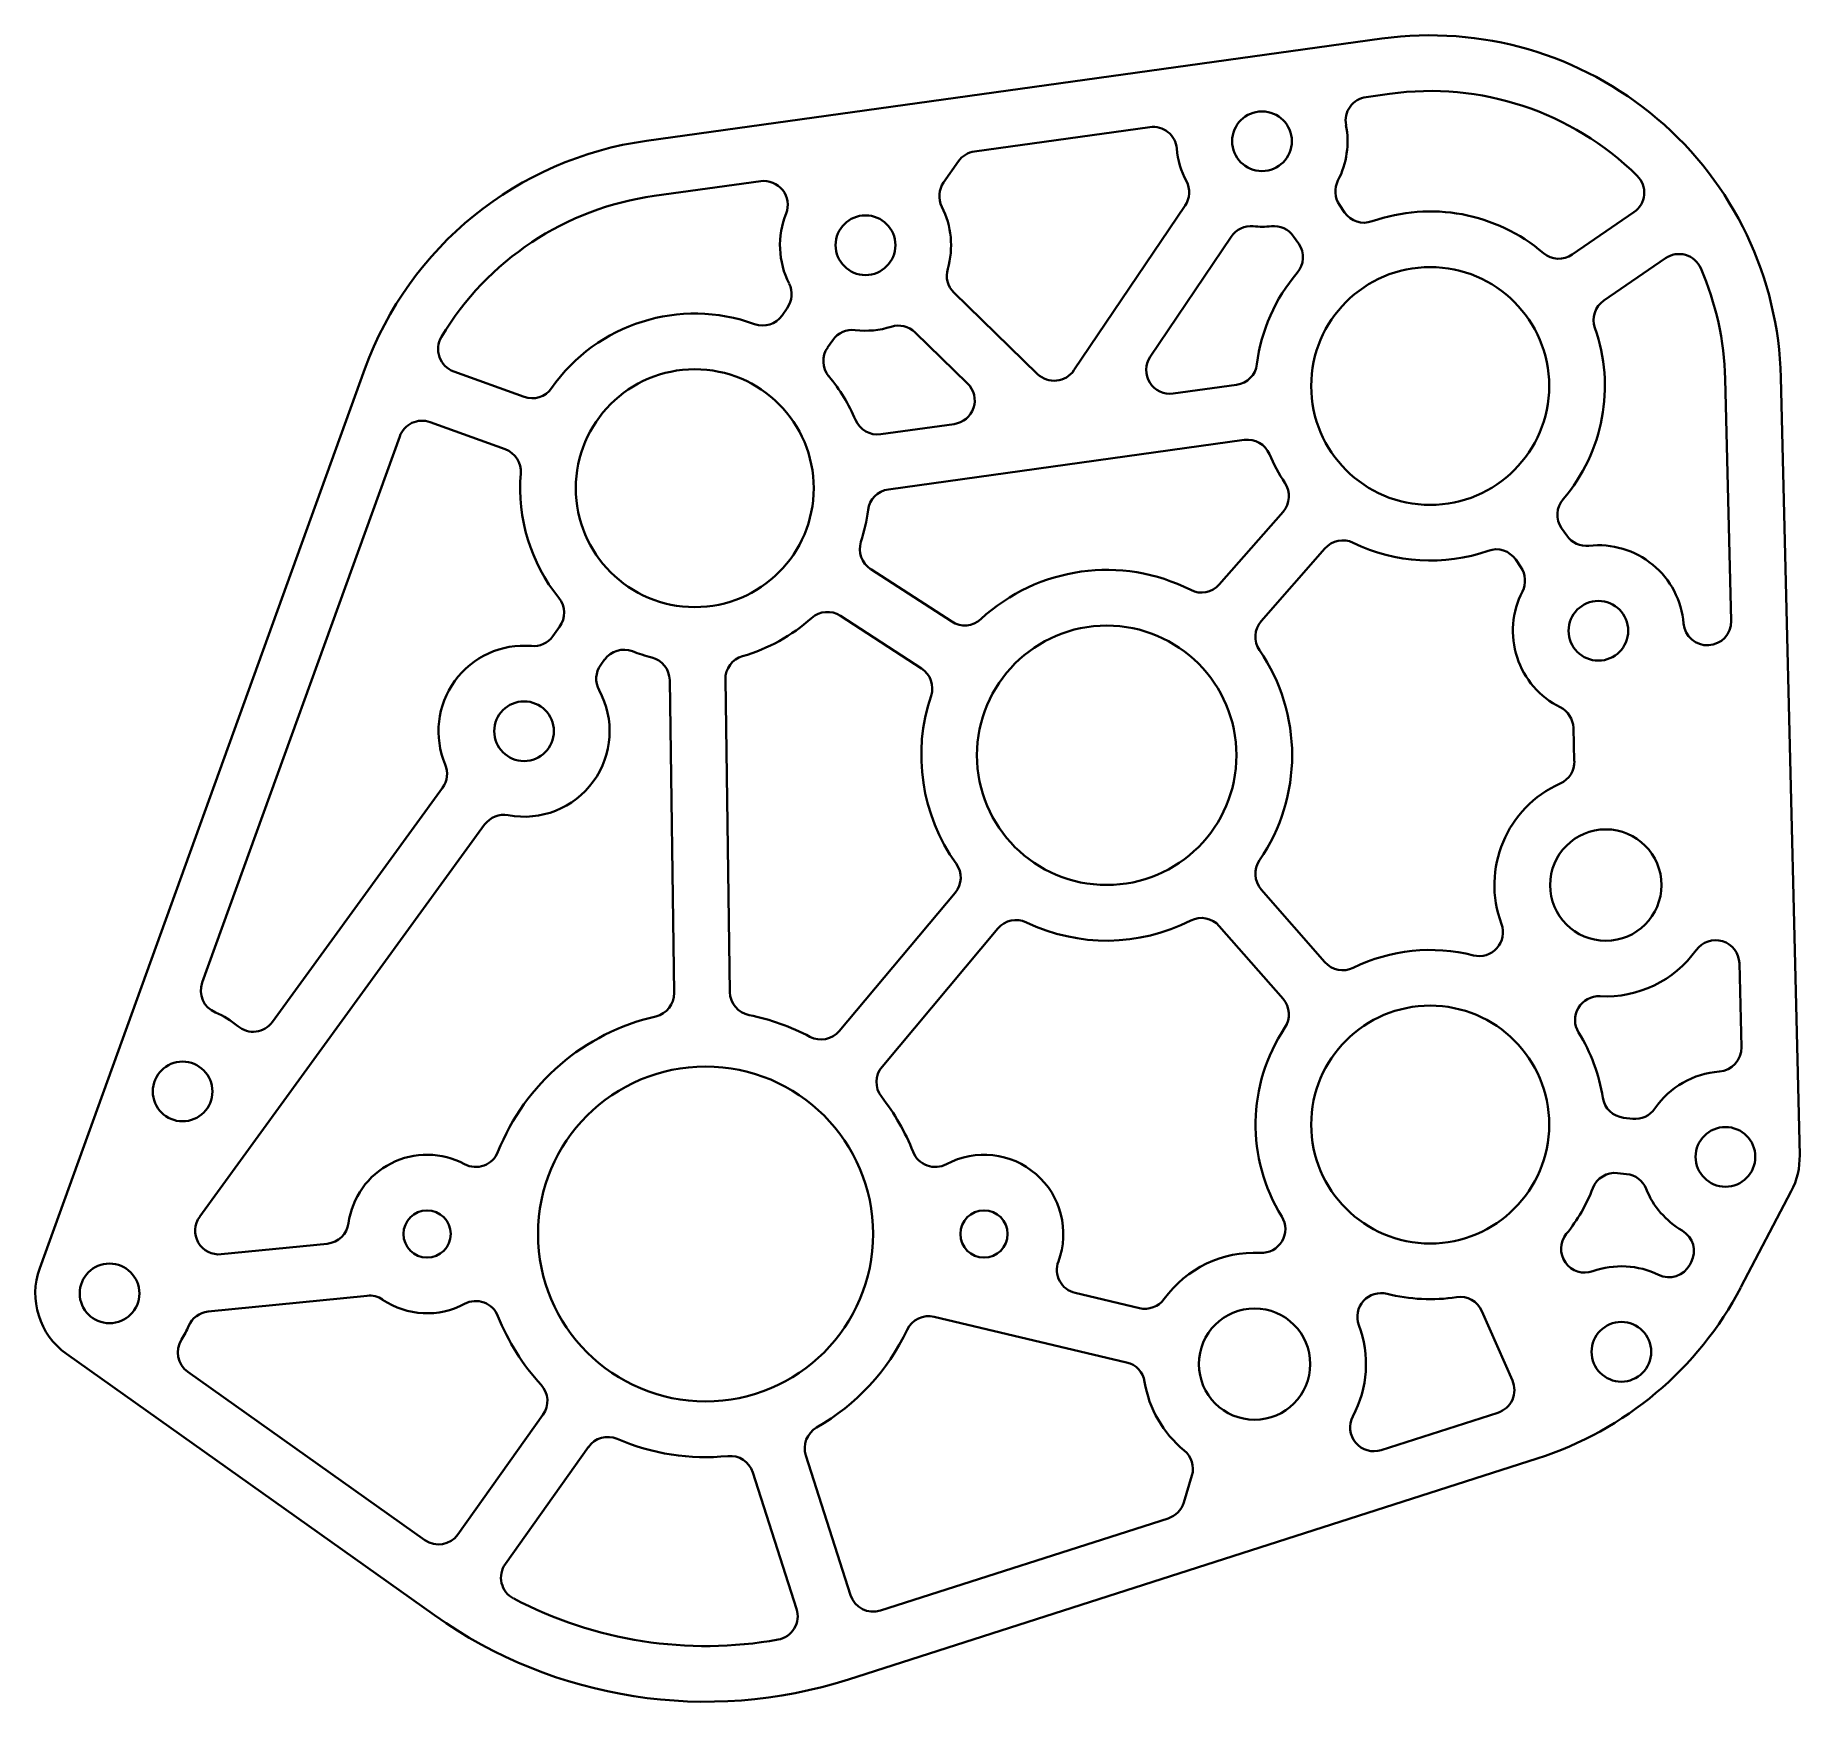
# Model space of a CAD drawing. Header units: inches. Extents: x -2.26 to 3.68, y -0.57 to 5.04.
import ezdxf

# ---------------------------------------------------------------- set-up
doc = ezdxf.new("R2010")
doc.units = ezdxf.units.IN
doc.header["$MEASUREMENT"] = 0
doc.layers.add('Visible', color=7, linetype='Continuous', lineweight=40)

msp = doc.modelspace()

# ---------------------------------------------------------------- linework, layer by layer
at = {"layer": 'Visible'}
for p, q in [((2.2771, 5.0253), (-0.1989, 4.6811)), ((2.3029, 4.8395), (2.2238, 4.8285)), ((1.4958, 4.7274), (0.9059, 4.6454)), ((0.8016, 4.5413), (0.8514, 4.6121)), ((0.1856, 4.5453), (-0.1731, 4.4954)), ((1.6143, 4.4632), (1.2403, 3.9084)), ((2.1517, 4.4402), (2.1344, 4.4654)), ((2.9182, 4.298), (3.1258, 4.4406)), ((1.7698, 4.3583), (1.4971, 3.9539)), ((1.9972, 4.334), (1.9798, 4.3593)), ((3.0244, 4.1435), (3.2319, 4.2861)), ((1.1181, 3.8958), (0.8362, 4.1704)), ((0.2577, 4.0931), (0.2753, 4.1181)), ((0.4111, 3.9853), (0.4287, 4.0103)), ((0.8821, 3.864), (0.7054, 4.0362)), ((-1.147, 3.9129), (-2.2417, 0.885)), ((-0.611, 3.8189), (-0.8478, 3.9045)), ((3.4526, 3.0642), (3.4329, 3.8795)), ((3.6837, 1.2658), (3.6203, 3.8841)), ((1.7879, 3.8596), (1.5744, 3.8299)), ((-1.0297, 3.6858), (-1.6945, 1.8469)), ((-0.6748, 3.6425), (-0.9273, 3.7338)), ((0.8372, 3.7274), (0.5896, 3.693)), ((1.8137, 3.6739), (0.6154, 3.5073)), ((1.7297, 3.1872), (1.9442, 3.432)), ((2.8995, 3.3517), (2.8822, 3.377)), ((1.8708, 3.0636), (2.0852, 3.3085)), ((2.745, 3.2456), (2.7276, 3.2708)), ((0.829, 3.062), (0.5559, 3.2391)), ((-0.4913, 3.0447), (-0.5146, 3.0127)), ((0.727, 2.9047), (0.4538, 3.0818)), ((-0.3397, 2.9345), (-0.3528, 2.9164)), ((-0.1207, 2.8651), (-0.1055, 1.8117)), ((0.0667, 2.8678), (0.082, 1.8144)), ((2.9217, 2.7043), (2.9249, 2.5926)), ((-0.8853, 2.5026), (-1.4584, 1.7139)), ((-0.7437, 2.3784), (-1.703, 1.0584)), ((0.4504, 1.6835), (0.8404, 2.1491)), ((2.0852, 1.9155), (1.8708, 2.1604)), ((0.5941, 1.5631), (0.9841, 2.0287)), ((1.9442, 1.792), (1.7297, 2.0368)), ((3.4873, 1.6287), (3.4805, 1.9116)), ((3.091, 1.3915), (3.1215, 1.3882)), ((3.0707, 1.2051), (3.1011, 1.2018)), ((3.4858, 0.8204), (3.6552, 1.1437)), ((-1.2734, 0.9673), (-1.6303, 0.9317)), ((-1.1398, 0.7922), (-1.6745, 0.7389)), ((1.4609, 0.7502), (1.2444, 0.8015)), ((1.4176, 0.5677), (0.7696, 0.7213)), ((2.6137, 0.7404), (2.7165, 0.5067)), ((-2.1514, 0.5962), (-0.912, -0.2841)), ((-1.7431, 0.5362), (-0.9451, -0.0306)), ((-0.8336, -0.0117), (-0.5473, 0.3913)), ((2.2746, 0.2723), (2.6677, 0.3983)), ((-0.674, -0.1108), (-0.3944, 0.2828)), ((0.3375, 0.2543), (0.4885, -0.2164)), ((0.4809, -0.4998), (2.8003, 0.2439)), ((0.159, 0.1971), (0.3064, -0.2626)), ((1.6374, 0.1864), (1.61, 0.0955)), ((0.5891, -0.2682), (1.5578, 0.0424))]:
    msp.add_line(p, q, dxfattribs=at)
for centre, radius in [((1.8734, 4.6797), 0.1005), ((0.5385, 4.3297), 0.1005), ((2.4397, 3.8555), 0.4005), ((-0.0363, 3.5114), 0.4005), ((3.0059, 3.0313), 0.1005), ((1.3506, 2.612), 0.4368), ((-0.6111, 2.6931), 0.1005), ((3.0309, 2.175), 0.1875), ((2.4397, 1.3685), 0.4005), ((-1.7607, 1.48), 0.1005), ((0, 1), 0.564), ((3.4337, 1.2597), 0.1005), ((-0.9375, 1), 0.0795), ((0.9375, 1), 0.0795), ((-2.0066, 0.8), 0.1005), ((1.8484, 0.562), 0.1875), ((3.0833, 0.6032), 0.1005)]:
    msp.add_circle(centre, radius, dxfattribs=at)
for centre, radius, start, end in [((2.4397, 3.8555), 1.181, 1.38577, 97.91223), ((2.2348, 4.7493), 0.08, 97.91223, 190.89887), ((2.4397, 3.8555), 0.9935, 45.45484, 97.91223), ((1.5068, 4.6481), 0.08, 4.92559, 97.91223), ((1.8734, 4.6797), 0.288, 332.66397, 10.89887), ((-0.0363, 3.5114), 1.181, 97.91223, 160.12278), ((0.9169, 4.5661), 0.08, 97.91223, 144.91525), ((1.8734, 4.6797), 0.288, 184.92559, 207.83678), ((0.1967, 4.466), 0.08, 338.25137, 97.91223), ((0.8671, 4.4953), 0.08, 144.91525, 206.74151), ((1.548, 4.5079), 0.08, 326.01051, 27.83678), ((2.2003, 4.5107), 0.08, 152.66397, 214.49023), ((3.0805, 4.5065), 0.08, 304.49023, 45.45484), ((-0.0363, 3.5114), 0.9935, 97.91223, 149.15818), ((0.5385, 4.3297), 0.288, 343.91595, 26.74151), ((0.5385, 4.3297), 0.288, 158.25137, 206.74151), ((2.2176, 4.4855), 0.08, 214.49023, 289.41395), ((2.4397, 3.8555), 0.588, 49.56651, 109.41395), ((1.8361, 4.3136), 0.08, 84.18425, 146.01051), ((1.8734, 4.6797), 0.288, 264.18425, 276.3165), ((1.9139, 4.314), 0.08, 34.49023, 96.3165), ((1.9312, 4.2887), 0.08, 319.56651, 34.49023), ((2.8729, 4.364), 0.08, 229.56651, 304.49023), ((3.2772, 4.2201), 0.08, 23.52563, 124.49023), ((0.8921, 4.2277), 0.08, 163.91595, 225.74221), ((2.4397, 3.8555), 0.588, 139.56651, 172.83595), ((2.4397, 3.8555), 0.9935, 1.38577, 23.52563), ((0.2098, 4.1641), 0.08, 324.91525, 26.74151), ((-0.0363, 3.5114), 0.588, 69.99153, 145.0465), ((3.0697, 4.0775), 0.08, 124.49023, 199.41395), ((0.1922, 4.1391), 0.08, 249.99153, 324.91525), ((0.4942, 3.9644), 0.08, 83.08898, 144.91525), ((0.5385, 4.3297), 0.288, 263.08898, 287.56848), ((0.6495, 3.9789), 0.08, 45.74221, 107.56848), ((2.4397, 3.8555), 0.588, 319.56651, 19.41395), ((-0.8206, 3.9797), 0.08, 149.15818, 250.12278), ((0.4766, 3.9393), 0.08, 144.91525, 219.83897), ((1.5634, 3.9091), 0.08, 146.01051, 277.91223), ((1.7769, 3.9388), 0.08, 277.91223, 352.83595), ((-0.0363, 3.5114), 0.588, 22.98851, 39.83897), ((0.8262, 3.8067), 0.08, 277.91223, 45.74221), ((1.1739, 3.9531), 0.08, 225.74221, 326.01051), ((-0.5838, 3.8941), 0.08, 250.12278, 325.0465), ((-0.9545, 3.6586), 0.08, 70.12278, 160.12278), ((0.5786, 3.7723), 0.08, 202.98851, 277.91223), ((-0.702, 3.5673), 0.08, 355.19906, 70.12278), ((1.8247, 3.5946), 0.08, 22.98851, 97.91223), ((2.4397, 3.8555), 0.588, 202.98851, 213.711), ((-0.0363, 3.5114), 0.588, 175.19906, 218.91915), ((0.6265, 3.4281), 0.08, 97.91223, 172.83595), ((1.884, 3.4848), 0.08, 318.78728, 33.711), ((2.9481, 3.4223), 0.08, 139.56651, 214.49023), ((-0.0363, 3.5114), 0.588, 342.11347, 352.83595), ((0.5994, 3.3062), 0.08, 162.11347, 237.03719), ((2.1454, 3.2558), 0.08, 63.86356, 138.78728), ((2.4397, 3.8555), 0.588, 243.86356, 289.41395), ((2.9654, 3.397), 0.08, 214.49023, 276.3165), ((2.6617, 3.2255), 0.08, 34.49023, 109.41395), ((3.0059, 3.0313), 0.288, 4.83659, 96.3165), ((1.3506, 2.612), 0.6243, 63.07056, 132.7539), ((2.679, 3.2003), 0.08, 332.66397, 34.49023), ((1.6695, 3.2399), 0.08, 243.07056, 318.78728), ((3.0059, 3.0313), 0.288, 152.66397, 243.49649), ((-0.5561, 3.0917), 0.08, 323.99543, 38.91915), ((0.4103, 3.0147), 0.08, 57.03719, 131.96091), ((-0.0363, 3.5114), 0.588, 285.905, 311.96091), ((0.8725, 3.1291), 0.08, 237.03719, 312.7539), ((1.9309, 3.0109), 0.08, 138.78728, 214.50399), ((3.3726, 3.0623), 0.08, 184.83659, 1.38577), ((-0.6111, 2.6931), 0.288, 85.04433, 202.94653), ((-0.5793, 3.0597), 0.08, 265.04433, 323.99543), ((-0.2881, 2.8694), 0.08, 143.99543, 208.62151), ((-0.2749, 2.8875), 0.08, 69.07171, 143.99543), ((-0.0363, 3.5114), 0.588, 249.07171, 255.75244), ((-0.2007, 2.8639), 0.08, 0.82872, 75.75244), ((0.1467, 2.869), 0.08, 105.905, 180.82872), ((1.3506, 2.612), 0.6243, 325.49601, 34.50399), ((0.6834, 2.8376), 0.08, 341.32047, 57.03719), ((-0.6111, 2.6931), 0.288, 259.36935, 28.62151), ((1.3506, 2.612), 0.6243, 161.32047, 215.75948), ((2.8417, 2.702), 0.08, 1.67023, 63.49649), ((-0.95, 2.5496), 0.08, 323.99543, 22.94653), ((2.845, 2.5903), 0.08, 294.11967, 1.67023), ((3.0309, 2.175), 0.375, 114.11967, 200.48018), ((-0.679, 2.3314), 0.08, 79.36935, 143.99543), ((1.9309, 2.2131), 0.08, 145.49601, 221.21272), ((0.7791, 2.2004), 0.08, 320.04277, 35.75948), ((1.0455, 1.9773), 0.08, 64.32605, 140.04277), ((1.3506, 2.612), 0.6243, 244.32605, 296.92944), ((1.6695, 1.9841), 0.08, 41.21272, 116.92944), ((2.6047, 2.0158), 0.08, 255.70019, 20.48018), ((3.4005, 1.9096), 0.08, 1.38577, 144.32317), ((2.1454, 1.9682), 0.08, 221.21272, 296.13644), ((2.4397, 1.3685), 0.588, 75.70019, 116.13644), ((3.0309, 2.175), 0.375, 267.03055, 324.32317), ((-1.6193, 1.8197), 0.08, 160.12278, 247.39709), ((-0.1855, 1.8105), 0.08, 282.89011, 0.82872), ((0.162, 1.8156), 0.08, 180.82872, 258.76732), ((1.884, 1.7392), 0.08, 326.289, 41.21272), ((3.0073, 1.7206), 0.08, 87.03055, 211.81054), ((-1.7607, 1.48), 0.288, 49.77198, 67.39709), ((0, 1), 0.7515, 102.89011, 158.43095), ((0, 1), 0.7515, 62.10416, 78.76732), ((-1.5231, 1.761), 0.08, 229.77198, 323.99543), ((0.389, 1.7349), 0.08, 242.10416, 320.04277), ((2.4397, 1.3685), 0.588, 146.289, 211.81054), ((2.4397, 1.3685), 0.588, 8.83165, 31.81054), ((3.4074, 1.6268), 0.08, 274.11146, 1.38577), ((0.6554, 1.5117), 0.08, 140.04277, 217.98137), ((3.4337, 1.2597), 0.288, 94.11146, 145.58163), ((0, 1), 0.7515, 21.56905, 37.98137), ((3.0997, 1.4711), 0.08, 188.83165, 263.75537), ((3.1302, 1.4677), 0.08, 263.75537, 325.58163), ((-0.9375, 1), 0.267, 61.75306, 172.23212), ((-0.7733, 1.3057), 0.08, 241.75306, 338.43095), ((0.7733, 1.3057), 0.08, 201.56905, 298.24694), ((0.9375, 1), 0.267, 339.64877, 118.24694), ((3.4337, 1.2597), 0.25, 332.34661, 1.38577), ((3.062, 1.1256), 0.08, 83.75537, 158.67909), ((3.0924, 1.1223), 0.08, 21.9291, 83.75537), ((2.4397, 1.3685), 0.588, 321.20831, 338.67909), ((3.4337, 1.2597), 0.288, 201.9291, 239.62035), ((-1.6383, 1.0113), 0.08, 143.99543, 275.69194), ((-1.2813, 1.0469), 0.08, 275.69194, 352.23212), ((1.872, 1.0164), 0.08, 267.03055, 31.81054), ((3.2476, 0.9423), 0.08, 332.18577, 59.62035), ((2.9603, 0.95), 0.08, 141.20831, 289.51994), ((1.2628, 0.8793), 0.08, 159.64877, 256.66923), ((1.8484, 0.562), 0.375, 87.03055, 144.21978), ((3.0833, 0.6032), 0.288, 64.19731, 109.51994), ((3.2435, 0.9345), 0.08, 244.19731, 331.6319), ((2.4397, 1.3685), 0.9935, 331.6319, 332.18577), ((-2.0066, 0.8), 0.25, 160.12278, 234.61542), ((-1.1319, 0.7126), 0.08, 55.92722, 95.69194), ((-0.9375, 1), 0.267, 235.92722, 298.24694), ((-0.7733, 0.6943), 0.08, 21.56905, 118.24694), ((1.4793, 0.828), 0.08, 256.66923, 324.21978), ((2.2747, 0.7212), 0.08, 75.70019, 200.48018), ((2.4397, 1.3685), 0.588, 255.70019, 278.67909), ((2.5405, 0.7081), 0.08, 23.75537, 98.67909), ((2.4397, 1.3685), 1.181, 287.77799, 332.34661), ((-1.6666, 0.6593), 0.08, 95.69194, 157.51821), ((0, 1), 0.7515, 201.56905, 222.55402), ((0.7512, 0.6434), 0.08, 76.66923, 154.60783), ((-2.0066, 0.8), 0.288, 327.34111, 337.51821), ((0, 1), 0.7515, 299.83938, 334.60783), ((1.8484, 0.562), 0.375, 332.00691, 20.48018), ((-1.6968, 0.6014), 0.08, 147.34111, 234.61542), ((1.3992, 0.4899), 0.08, 9.11867, 76.66923), ((-0.6125, 0.4377), 0.08, 324.61542, 42.55402), ((1.8484, 0.562), 0.375, 189.11867, 230.78484), ((2.6433, 0.4745), 0.08, 287.77799, 23.75537), ((2.2502, 0.3484), 0.08, 152.00691, 287.77799), ((-0.3292, 0.2364), 0.08, 66.67682, 144.61542), ((0, 1), 0.7515, 246.67682, 275.71659), ((0.4137, 0.2787), 0.08, 119.83938, 197.77799), ((0.0828, 0.1726), 0.08, 17.77799, 95.71659), ((1.5608, 0.2095), 0.08, 343.23428, 50.78484), ((1.5334, 0.1186), 0.08, 287.77799, 343.23428), ((-0.8988, 0.0346), 0.08, 234.61542, 324.61542), ((-0.6088, -0.1571), 0.08, 144.61542, 242.25188), ((0, 1), 1.3875, 242.25188, 280.14152), ((0.5647, -0.192), 0.08, 197.77799, 287.77799), ((0, 1), 1.575, 234.61542, 287.77799), ((0.2302, -0.2871), 0.08, 280.14152, 17.77799)]:
    msp.add_arc(centre, radius, start, end, dxfattribs=at)

doc.saveas('drawing.dxf')
